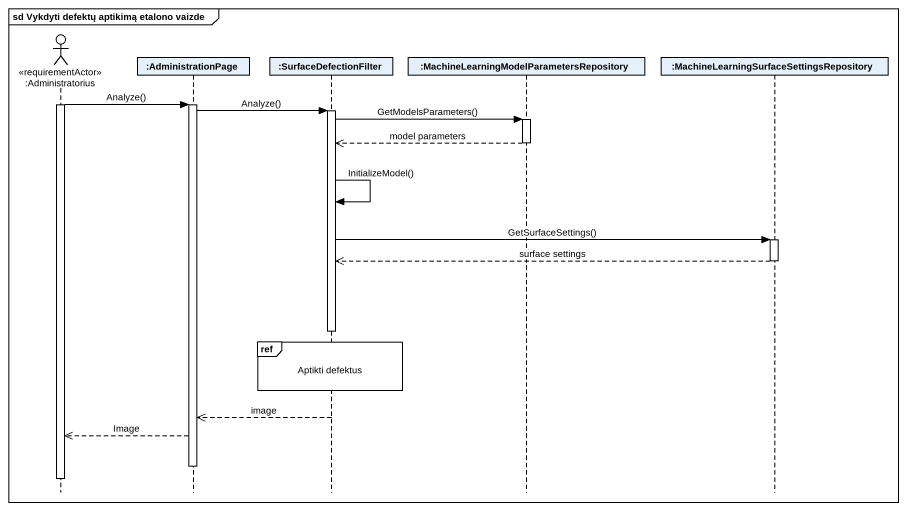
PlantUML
@startuml
mainframe sd Vykdyti defektų aptikimą etalono vaizde
hide footbox
actor ":Administratorius" as Administratorius <<requirementActor>>
participant ":AdministrationPage" as AdministrationPage
participant ":SurfaceDefectionFilter" as SurfaceDefectionFilter
participant ":MachineLearningModelParametersRepository" as MachineLearningModelParamete
participant ":MachineLearningSurfaceSettingsRepository" as MachineLearningSurfaceSettin

activate Administratorius
Administratorius -> AdministrationPage : Analyze()
activate AdministrationPage
AdministrationPage -> SurfaceDefectionFilter : Analyze()
activate SurfaceDefectionFilter
SurfaceDefectionFilter -> MachineLearningModelParamete : GetModelsParameters()
activate MachineLearningModelParamete
MachineLearningModelParamete -->> SurfaceDefectionFilter : model parameters
deactivate MachineLearningModelParamete
SurfaceDefectionFilter -> SurfaceDefectionFilter : InitializeModel()
SurfaceDefectionFilter -> MachineLearningSurfaceSettin : GetSurfaceSettings()
activate MachineLearningSurfaceSettin
MachineLearningSurfaceSettin -->> SurfaceDefectionFilter : surface settings
deactivate MachineLearningSurfaceSettin
deactivate SurfaceDefectionFilter
ref over SurfaceDefectionFilter : Aptikti defektus
SurfaceDefectionFilter -->> AdministrationPage : image
AdministrationPage -->> Administratorius : Image
deactivate AdministrationPage
deactivate Administratorius
@enduml
